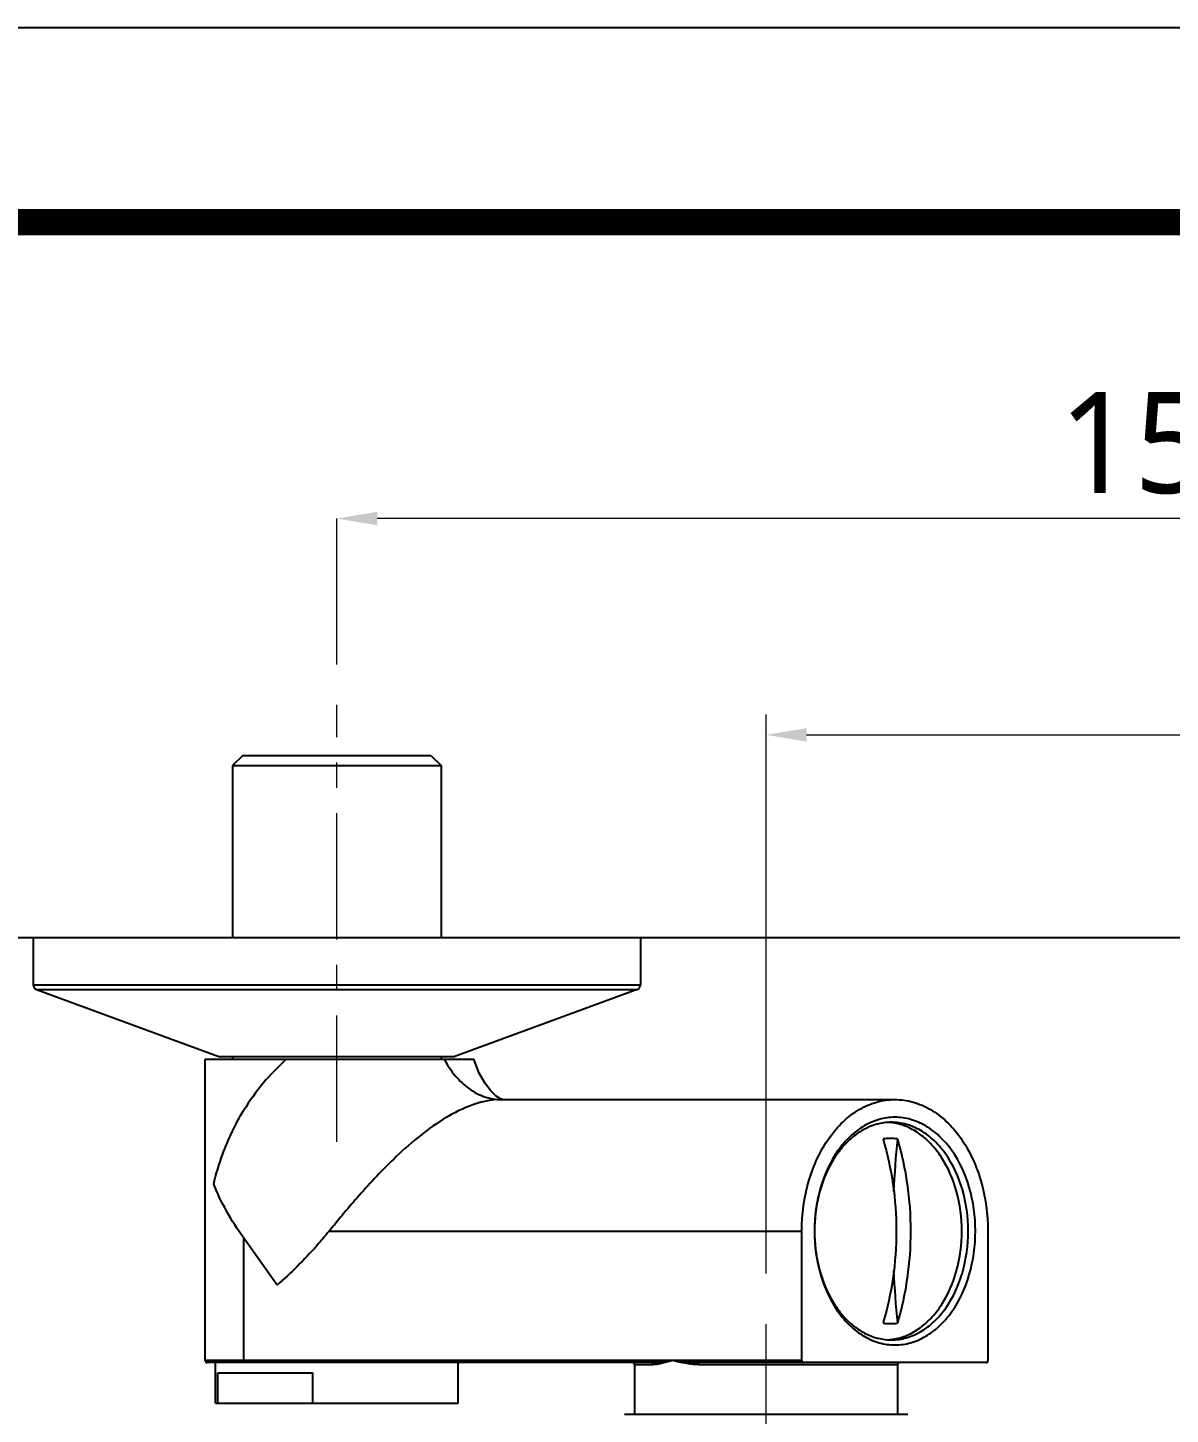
# Model space of a CAD drawing. Extents: x 0 to 1128, y 0 to 827.
# Drawn here: x 133 to 245.9, y 689.8 to 826.8 of the extents above; entities that cross this region are included whole.
import ezdxf

# ---------------------------------------------------------------- set-up
doc = ezdxf.new("R2010")
doc.units = 0
doc.header["$LTSCALE"] = 10
doc.header["$MEASUREMENT"] = 0
doc.header["$PDMODE"] = 3
doc.header["$PDSIZE"] = -10
doc.linetypes.add('CENTER', pattern=[2, 1.25, -0.25, 0.25, -0.25])
doc.layers.get('0').update_dxf_attribs({"linetype": 'CONTINUOUS'})
doc.layers.get('DEFPOINTS').update_dxf_attribs({"linetype": 'CONTINUOUS'})
doc.layers.add('DEF_LAYER_ASSEM_MEMBER', color=7, linetype='CONTINUOUS')
doc.layers.add('MEMBER', color=7, linetype='CONTINUOUS')
doc.styles.add('Daelim Dimension', font='')
doc.styles.get('Daelim Dimension').set_extended_font_data('NanumGothic')
doc.dimstyles.new('DEFAULT', dxfattribs={"dimscale": 2, "dimtxt": 2, "dimasz": 2, "dimexe": 0, "dimexo": 2, "dimgap": 1, "dimtad": 1, "dimdec": 1, "dimzin": 9, "dimdsep": 46, "dimtxsty": 'Daelim Dimension', "dimcen": 0.5, "dimclrd": 252, "dimclre": 252, "dimclrt": 3, "dimadec": 1, "dimazin": 0, "dimtfac": 1, "dimtdec": 1, "dimtix": 1, "dimtmove": 0, "dimatfit": 3, "dimfxl": 1, "dimtolj": 1, "dimtzin": 1, "dimlwd": 9, "dimlwe": 9, "dimarcsym": 0})

# ---------------------------------------------------------------- blocks, each defined once
blk = doc.blocks.new('*D0')
at = {"color": 5, "lineweight": 9, "ltscale": 0.5, "transparency": 16777216}
for p, q in [((163.5230132313368, 763.8942828147117), (163.5230132313368, 778.3050158469382)), ((354.3758269737368, 778.3050158469382), (167.5230132313368, 778.3050158469382)), ((358.3758269737368, 763.8942828147117), (358.3758269737368, 778.3050158469382))]:
    blk.add_line(p, q, dxfattribs=at)
at = {"color": 5, "ltscale": 0.5, "transparency": 16777216}
for points in [[(167.5230132313368, 778.9716825136048), (167.5230132313368, 777.6383491802716), (163.5230132313368, 778.3050158469382)], [(354.3758269737368, 778.9716825136048), (354.3758269737368, 777.6383491802716), (358.3758269737368, 778.3050158469382)]]:
    blk.add_solid(points, dxfattribs=at)
at = {"layer": 'DEFPOINTS', "color": 0, "ltscale": 0.5, "transparency": 16777216}
for p in [(163.5230132313368, 778.3050158469382), (163.5230132313368, 759.8942828147117), (358.3758269737368, 759.8942828147117)]:
    blk.add_point(p, dxfattribs=at)
at = {"color": 7, "ltscale": 0.5, "transparency": 16777216, "insert": (260.9494201025368, 785.7485065479397), "char_height": 10, "attachment_point": 5, "style": 'Daelim Dimension'}
blk.add_mtext('\\A1;150~220', dxfattribs=at)
blk = doc.blocks.new('*D1')
at = {"color": 5, "lineweight": 9, "ltscale": 0.5, "transparency": 16777216}
for p, q in [((205.9494201025368, 703.6942828147116), (205.9494201025368, 758.9260602144998)), ((315.9494201025368, 703.6942828147116), (315.9494201025368, 758.9260602144998)), ((209.9494201025368, 756.9260602144998), (311.9494201025368, 756.9260602144998))]:
    blk.add_line(p, q, dxfattribs=at)
at = {"color": 5, "ltscale": 0.5, "transparency": 16777216}
for points in [[(209.9494201025368, 757.5927268811664), (209.9494201025368, 756.2593935478332), (205.9494201025368, 756.9260602144998)], [(311.9494201025368, 757.5927268811664), (311.9494201025368, 756.2593935478332), (315.9494201025368, 756.9260602144998)]]:
    blk.add_solid(points, dxfattribs=at)
at = {"layer": 'DEFPOINTS', "color": 0, "ltscale": 0.5, "transparency": 16777216}
for p in [(315.9494201025368, 756.9260602144998), (205.9494201025368, 699.6942828147116), (315.9494201025368, 699.6942828147116)]:
    blk.add_point(p, dxfattribs=at)
at = {"color": 7, "ltscale": 0.5, "transparency": 16777216, "insert": (260.9494201025368, 769.7415108582766), "char_height": 10, "attachment_point": 2, "style": 'Daelim Dimension'}
blk.add_mtext('\\A1;110', dxfattribs=at)

msp = doc.modelspace()

# ---------------------------------------------------------------- linework, layer by layer
at = {"ltscale": 0.5}
msp.add_line((91.02869738430763, 736.8942828147117), (806.1090623778505, 736.8942828147117), dxfattribs=at)
msp.add_lwpolyline([(0, 0), (1128.400001525879, 0), (1128.400001525879, 826.8000030517578), (0, 826.8000030517578)], close=True, dxfattribs=at)
at = {"color": 5, "linetype": 'ByBlock', "lineweight": 200, "const_width": 2.6}
msp.add_lwpolyline([(18.14486312866211, 35.40284729003906), (1110.144863128662, 35.40284729003906), (1110.144863128662, 807.6028442382812), (18.14486312866211, 807.6028442382812)], close=True, dxfattribs=at)
at = {"layer": 'DEF_LAYER_ASSEM_MEMBER', "color": 1, "linetype": 'CENTER', "lineweight": 5}
for p, q in [((163.5230132313368, 716.7059814885116), (163.5230132313368, 759.8942828147116)), ((205.9494201025368, 667.7546561873116), (205.9494201025368, 698.6942828147116))]:
    msp.add_line(p, q, dxfattribs=at)
at = {"layer": 'DEF_LAYER_ASSEM_MEMBER', "color": 7, "linetype": 'Continuous'}
for p, q in [((154.2230132313366, 754.8942828147116), (153.2230132313366, 753.8942828147116)), ((153.2230132313366, 753.8942828147116), (153.2230132313366, 736.8942828147116)), ((153.2230132313366, 753.8942828147116), (173.823013231337, 753.8942828147116)), ((154.2232480393368, 754.8942828147116), (172.8227784233368, 754.8942828147116)), ((172.823013231337, 754.8942828147116), (173.823013231337, 753.8942828147116)), ((173.823013231337, 753.8942828147116), (173.823013231337, 736.8942828147116)), ((133.5230132313368, 736.8942828147116), (133.5230132313368, 732.2429264129116)), ((133.5230644475369, 736.8942828147116), (193.5229620151367, 736.8942828147116)), ((193.5230132313368, 736.8942828147116), (193.5230132313368, 732.2429264129116)), ((133.8501605519368, 731.7737548545116), (151.8501605519368, 725.1421759072116)), ((193.1958659108368, 731.7737548545116), (175.1958659108368, 725.1421759072116)), ((150.5230132314368, 695.0942828147116), (150.5230132314368, 724.8942828147116)), ((150.5232758895368, 724.8942828147116), (177.0523879311368, 724.8942828147116)), ((151.8501605519368, 725.1421759072116), (152.0230132313368, 725.1113474656116)), ((174.9792522594366, 725.1113474656116), (152.066774203337, 725.1113474656116)), ((153.2230132313366, 725.1113474656116), (153.2230132313366, 724.8942828147116)), ((173.823013231337, 725.1113474656116), (173.823013231337, 724.8942828147116)), ((175.1958659108368, 725.1421759072116), (175.0230132313368, 725.1113474656116)), ((179.8942684278368, 720.8942828147116), (179.7117871612368, 720.9631777381117)), ((179.7842839255368, 720.8942792129116), (218.6773421639368, 720.8942828147116)), ((209.484954008537, 695.0942828147116), (209.484954008537, 707.8942828147116)), ((227.8697303193367, 707.8942828147116), (227.8697303193367, 695.0942828147116)), ((194.618102453137, 694.8942828147116), (150.7232078377369, 694.8942828147116)), ((151.5230132314368, 690.8942828147116), (151.5230132314368, 694.8942828147116)), ((175.5230132314368, 690.8942828147116), (175.5230132314368, 694.8942828147116)), ((192.9494201025368, 694.6942828147116), (192.9494201025368, 689.7942828147117)), ((227.7283089631369, 694.8942828147116), (199.178804153637, 694.8942828147116)), ((218.9494201025368, 694.6942828147116), (218.9494201025368, 689.7942828147117)), ((151.7615296597369, 690.8942828147116), (151.7615296597369, 693.8942828147116)), ((151.7615296597369, 693.8942828147116), (161.1423611793371, 693.8942828147116)), ((161.1423611793371, 690.8942828147116), (161.1423611793371, 693.8942828147116)), ((151.5230342775367, 690.8942828147116), (175.5229921852369, 690.8942828147116))]:
    msp.add_line(p, q, dxfattribs=at)
at = {"layer": 'DEF_LAYER_ASSEM_MEMBER', "color": 9, "linetype": 'Continuous'}
for p, q in [((133.5230132313368, 732.2429264129116), (193.5230132313368, 732.2429264129116)), ((133.8501605519368, 731.7737548545116), (193.1958659108368, 731.7737548545116)), ((151.8501605519368, 725.1421759072116), (175.1958659108368, 725.1421759072116)), ((154.330625075937, 695.0942828147116), (154.3306022019369, 707.1871922080117)), ((157.6161549373369, 702.5407189696116), (154.3306022019369, 707.1871922080117)), ((162.7689388265367, 707.8942828147116), (209.484954008537, 707.8942828147116)), ((209.484954008537, 695.0942828147116), (150.5230132314368, 695.0942828147116)), ((194.7897890842369, 694.6942828147116), (192.9494201025368, 694.6942828147116)), ((218.9494201025368, 694.6942828147116), (199.2813892437371, 694.6942828147116))]:
    msp.add_line(p, q, dxfattribs=at)
at = {"layer": 'DEF_LAYER_ASSEM_MEMBER', "color": 7, "linetype": 'Continuous'}
msp.add_lwpolyline([(179.7117871612368, 720.9631777381117), (179.283504757037, 721.2363360182117), (178.7367300799369, 721.7542634602116), (178.1772441702369, 722.4874953885117), (177.6083658866369, 723.4940519580116), (177.0523300620366, 724.8942828147116)], dxfattribs=at)
for centre, radius, start, end in [((134.0230132313368, 732.2429264129116), 0.5, 180, 249.7751405688126), ((193.0230132313368, 732.2429264129116), 0.5, 290.2248594311874, 0), ((217.683544384337, 713.2395234112116), 5.4048587363, 83.3758676161021, 87.05920395099342), ((218.2222508709369, 710.7753187469116), 6.2621016727, 90.03284561270965, 96.55472035371226), ((218.2195702573367, 710.9961835821116), 6.041235876900001, 83.3264810562041, 90.00862318660555), ((309.105391581837, 707.9164509431116), 90.6397123025, 174.2506233538006, 177.5419383651004), ((308.8947666510367, 707.8570031619116), 90.42863327020001, 182.4542190767985, 185.7532190099992), ((218.219814272737, 704.9709086435116), 6.2197625115, 263.4230575516124, 269.9893764819003), ((218.2195702577369, 704.7923820389117), 6.0412358685, 269.9913768087045, 276.6735189484916), ((217.6835443830369, 702.5490422315116), 5.404858749500001, 272.9407974209992, 276.6241323813011), ((150.7230132314367, 695.0942828147116), 0.2, 180, 270), ((192.749420102537, 694.6942828147116), 0.2, 0, 90), ((219.1494201025366, 694.6942828147116), 0.2, 90, 180)]:
    msp.add_arc(centre, radius, start, end, dxfattribs=at)
at = {"layer": 'DEF_LAYER_ASSEM_MEMBER', "color": 9, "linetype": 'Continuous'}
msp.add_arc((173.713164368537, 707.9677174720116), 22.7231267053, 131.8496837108131, 148.5377837238029, dxfattribs=at)
for points, start_tangent, end_tangent in [([(174.1291061632369, 724.8942828216117), (175.2551458378371, 723.2171302803116), (176.6225677026368, 721.9487425602116), (178.159810330837, 721.1601825273117), (179.7842839255368, 720.8942792129116)], (0.4691059889909704, -0.883141874838241), (0.9999999073099906, -0.000430557789810656)), ([(179.7864675783367, 720.8942787422117), (177.150427822537, 720.4312140126116), (175.7679512529367, 719.8776109590116), (174.3887218043369, 719.1472647218116), (171.760746691537, 717.3225373910117), (169.4327581230368, 715.2907396395116), (167.4432010333367, 713.2912421792116), (165.7283902489366, 711.4058199866116), (162.7689383268366, 707.8942828138116)], (-0.9999999999626205, -8.646335045851889e-06), (-0.6329653044949997, -0.774180162045988)), ([(151.3607385776368, 712.5407213370116), (152.2289780877368, 715.4436897008117), (154.3305818562367, 719.8278701464117)], (0.2328580646300415, 0.9725107309108479), (0.5221888727893953, 0.8528298664651356)), ([(154.3305366063369, 707.1871923087116), (152.617219359337, 709.8955370970116), (151.3607385776368, 712.5407213370116)], (-0.5765155078618492, 0.817086206709423), (-0.3613675774729445, 0.9324234413351776)), ([(162.7689388265367, 707.8942828147116), (161.5387066364369, 706.4473839453117), (157.6161549373369, 702.5407189696116)], (-0.6322301204455492, -0.7747806623822038), (-0.7529605405012629, -0.6580656687960905)), ([(154.4720464322368, 694.8942828147116), (154.4179972608367, 694.9095418493116), (154.3720335849371, 694.9528432900116), (154.3414148432366, 695.0178457436116), (154.3306250775368, 695.0942828147116)], (-1, 0), (0, 1)), ([(196.757031947137, 695.0942828147116), (195.6509279117367, 694.9625534761116), (195.1249411882368, 694.9147491478117), (194.618102453137, 694.8942828147116)], (-0.9925081368390569, -0.1221785509337219), (-0.9999999999512487, 9.874347471206214e-06)), ([(194.6181024538369, 694.8942828147116), (194.7395190729367, 694.8357220777116), (194.789789085437, 694.6942828147116)], (1, -4.562872238108089e-09), (3.860891893783767e-09, -1)), ([(196.757031947137, 695.0942828147116), (195.6999603213367, 694.8303161455117), (195.2255338650371, 694.7348860326116), (194.7897890842369, 694.6942828147116)], (-0.970144596879357, -0.2425272379461536), (-0.9999999988953217, 4.70037938003064e-05)), ([(199.178804153637, 694.8942828147116), (197.9331491435369, 694.9625542131116), (196.757031947137, 695.0942828147116)], (-0.9999999999932901, -3.663313752834286e-06), (-0.9925092482501772, 0.1221695221316197)), ([(199.2813892437371, 694.6942828147116), (198.6010625326367, 694.7348888665116), (197.952621342537, 694.8303195981116), (196.757031947137, 695.0942828147116)], (-0.9999999999119693, -1.326881007880056e-05), (-0.9701491961264574, 0.2425088395403109)), ([(199.1788041538371, 694.8942828147116), (199.2513520851367, 694.8357223388116), (199.2735624958368, 694.7707198855117), (199.2813892429367, 694.6942828147116)], (1, -4.607084711291254e-09), (2.931781179912617e-09, -1))]:
    msp.add_spline(points, degree=3, dxfattribs=dict(at, start_tangent=start_tangent, end_tangent=end_tangent))
at = {"layer": 'DEF_LAYER_ASSEM_MEMBER', "color": 7, "linetype": 'Continuous'}
for points, start_tangent, end_tangent in [([(209.484954008537, 707.8942828149117), (210.184687402837, 712.8691386837116), (211.0341585806368, 715.1166944350116), (212.1773522108369, 717.0866508373116), (213.5703352652367, 718.7033629593116), (215.1595759627367, 719.9046835959116), (216.8840009415367, 720.6444535130116), (218.6773421639368, 720.8942429645116)], (0, 1), (1, 0)), ([(218.6773421639368, 720.8942429645116), (220.470683386337, 720.6444535130116), (222.195108365137, 719.9046835959116), (223.7843490626369, 718.7033629593116), (225.1773321170367, 717.0866508372117), (226.3205257472368, 715.1166944350116), (227.1699969250367, 712.8691386837116), (227.8697303193367, 707.8942828147116)], (1, 0), (0, -1)), ([(218.6773421639368, 719.1442828147116), (217.125408889237, 718.9281174578116), (215.6331151324371, 718.2879281375116), (214.2578088213368, 717.2483167162117), (213.052342719237, 715.8492348855116), (211.327925668937, 712.1994720513117), (210.7223908756368, 707.8942828193116), (211.3279256665369, 703.5890935863116), (213.0523427138369, 699.9393307515116), (214.2578088141368, 698.5402489202116), (215.6331151252371, 697.5006374960117), (217.1254088857368, 696.8604481728116), (218.6773421639368, 696.6442828147116)], (-0.9999999999999991, 4.377802091237983e-08), (0.9999999999999991, 4.429301761416183e-08)), ([(216.598044444137, 718.3635890036117), (215.386514379637, 717.8092861933117), (214.2573455914367, 716.9766997625117), (213.2422947681366, 715.8892099399117), (212.3698740648369, 714.5773513282116), (211.1460826642369, 711.4330607541117), (210.7223908756368, 707.8942828084116), (211.1460826671369, 704.3555048633116), (212.3698740699369, 701.2112142922116), (213.2422947735367, 699.8993556828116), (214.2573455971369, 698.8118658621116), (215.386514385837, 697.9792794324117), (216.5980444528368, 697.4249766230116)], (-0.9497190960884088, -0.3131032394035804), (0.9497190967083822, -0.3131032375230486)), ([(218.3237887733367, 718.6442828147116), (217.889204620737, 718.6266396872117), (216.598044444137, 718.3635890036117)], (-1, 0), (-0.9497190960840152, -0.3131032394169076)), ([(218.3070247744367, 697.1802648749116), (219.699303404037, 697.5276451335117), (221.021189136537, 698.2333218775116), (222.2275832057367, 699.2726929710117), (223.277484413537, 700.6097969436116), (224.7680491987367, 703.9842628592116), (225.2887905680368, 707.8942828147116), (224.7680491987367, 711.8043027703117), (223.277484413537, 715.1787686859116), (222.2275832057367, 716.5158726585116), (221.021189136537, 717.5552437519116), (219.699303404037, 718.2609204960116), (218.3070247744367, 718.6083007545116)], (0.9933323094954319, 0.1152862650642804), (-0.9933323094954319, 0.1152862650642804)), ([(218.3237887733367, 697.1442828147116), (219.8067472414368, 697.3508408243116), (221.2327168244369, 697.9625772833116), (222.5468984082368, 698.9559837499116), (223.698788241637, 700.2928841678116), (225.3465645352367, 703.7804353219117), (225.925186671137, 707.8942828117116), (225.3465645368369, 712.0081303022116), (223.698788245737, 715.4956814560117), (222.5468984135368, 716.8325818745116), (221.2327168303368, 717.8259883428117), (219.8067472447369, 718.4377248041117), (218.3237887733367, 718.6442828147116)], (1, 0), (-1, 0)), ([(218.6773421639368, 696.6442828147116), (220.2292754386367, 696.8604481716117), (221.721569195437, 697.5006374919117), (223.0968755065369, 698.5402489133116), (224.3023416086367, 699.9393307440116), (226.0267586589371, 703.5890935782116), (226.6322934522368, 707.8942828102116), (226.0267586613368, 712.1994720432116), (224.3023416140368, 715.8492348780117), (223.0968755137369, 717.2483167093116), (221.7215692026371, 718.2879281335116), (220.2292754421369, 718.9281174567117), (218.6773421639368, 719.1442828147116)], (0.9999999999999991, -4.377802091237983e-08), (-0.9999999999999991, -4.429301761416183e-08)), ([(217.507418982837, 716.9964868632117), (218.477962236137, 712.5370208641117), (218.8057842861367, 707.8942825907117), (218.4779622364367, 703.2515447676117), (217.507418982837, 698.7920787663116)], (0.2850499902757963, -0.9585126514781995), (-0.2850499902757963, -0.9585126514781995)), ([(218.9216325452367, 716.9964868632117), (219.8921757984367, 712.5370208641117), (220.2199978485369, 707.8942825907117), (219.8921757987368, 703.2515447676117), (218.9216325452367, 698.7920787663116)], (0.2850499902757963, -0.9585126514781995), (-0.2850499902757963, -0.9585126514781995)), ([(216.5980444528368, 697.4249766230116), (217.0246567905369, 697.3024768991116), (218.3237887733367, 697.1442828147116)], (0.9497190967090634, -0.3131032375209824), (1, 0)), ([(209.484954008537, 695.0942828147116), (209.4957437753369, 695.0178457436116), (209.5263625177367, 694.9528432900116), (209.5723261933367, 694.9095418493116), (209.6263753647368, 694.8942828147116)], (0, -1), (1, 0)), ([(227.7283089631369, 694.8942828147116), (227.7823581345369, 694.9095418493116), (227.8283218101369, 694.9528432900116), (227.8589405525368, 695.0178457436116), (227.8697303193367, 695.0942828147116)], (1, 0), (0, 1))]:
    msp.add_spline(points, degree=3, dxfattribs=dict(at, start_tangent=start_tangent, end_tangent=end_tangent))
at = {"layer": 'MEMBER', "color": 7, "linetype": 'Continuous'}
msp.add_line((191.9500491540371, 689.7942828147117), (219.9487910511366, 689.7942828147117), dxfattribs=at)

# ---------------------------------------------------------------- dimensions: what is measured, and where the dimension line sits
at = {"color": 5, "ltscale": 0.5}
dim = msp.add_linear_dim(base=(163.5230132313368, 778.3050158469382), p1=(358.3758269737368, 759.8942828147117), p2=(163.5230132313368, 759.8942828147117), text='150~220', dimstyle='DEFAULT', override={"dimtxt": 5, "dimclrd": 5, "dimclre": 5, "dimclrt": 7}, dxfattribs=at)
dim.commit()
dim.dimension.update_dxf_attribs({"geometry": '*D0', "text_midpoint": (260.9494201025368, 778.3050158469382), "dimtype": 160})
dim = msp.add_linear_dim(base=(315.9494201025368, 756.9260602144998), p1=(205.9494201025368, 699.6942828147116), p2=(315.9494201025368, 699.6942828147116), dimstyle='DEFAULT', override={"dimtxt": 5, "dimexe": 1, "dimclrd": 5, "dimclre": 5, "dimclrt": 7}, dxfattribs=at)
dim.commit()
dim.dimension.update_dxf_attribs({"geometry": '*D1', "text_midpoint": (260.9494201025368, 756.9260602144998), "dimtype": 160})

doc.saveas('drawing.dxf')
